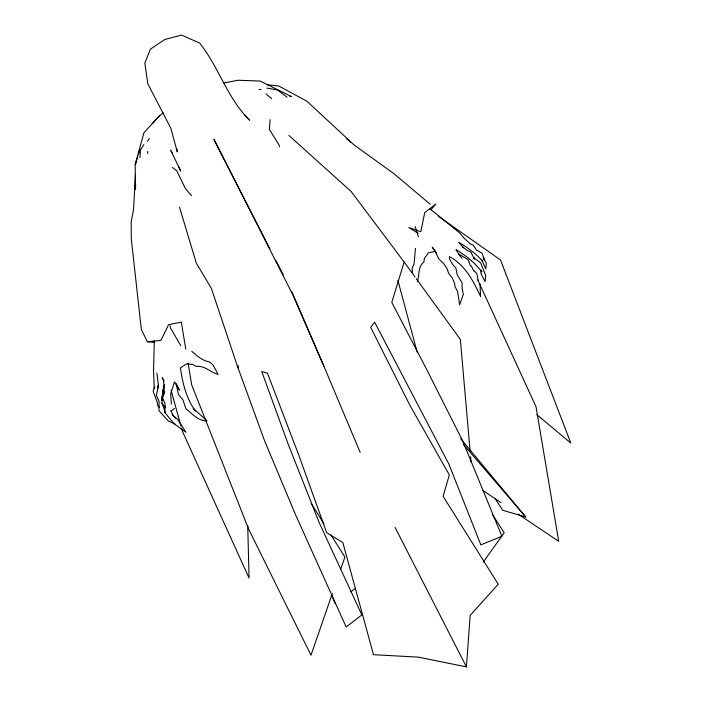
<?xml version="1.0" encoding="UTF-8"?>
<svg xmlns="http://www.w3.org/2000/svg" width="702" height="702" viewBox="0 0 702 702"><rect width="100%" height="100%" fill="white"/><g stroke="black" fill="none" stroke-linecap="round" stroke-linejoin="round"><path stroke-width="1.05" d="M164.426 393.629L163.522 380.177L162.18 377.667L164.093 380.861M154.326 340.452L153.545 370.516L154.256 388.285L154.721 386.574M415.479 248.35L414.022 264.154L412.135 268.138L412.478 272.525M162.811 390.101L161.943 400.517L162.785 391.497L164.637 384.573M135.556 174.368L133.529 209.591L131.169 221.814L131.283 238.838L141.304 329.361L147.359 341.742L154.782 342.453M139.97 157.66L140.479 150.035L143.84 144.656M331.844 595.235L346.156 626.956L361.855 614.943L319.033 522.227L288.259 444.34L261.749 371.525L267.418 373.131L298.631 454.685L326.658 532.642L342.848 542.62L373.473 654.685L418.374 657.133L466.426 666.9L470.182 615.338L498.253 584.231L443.085 496.261L449.35 474.956L409.898 405.326L370.7 327.351L374.605 322.148L448.806 463.934L480.835 544.857L501.904 536.302L462.636 440.768L426.956 370.024L391.795 302.404L404.159 262.03L351.175 191.532L288.908 135.425M270.147 119.612L269.357 129.37L278.913 144.761L279.501 146.797M330.949 593.251L295.639 514.935L264.672 441.049L237.978 367.83L238.232 365.654M135.776 185.144L135.214 189.47L135.24 164.417L143.919 132.792L159.152 116.128L163.241 112.838M417.409 281.73C419.603 275.096 417.664 266.848 423.815 261.995L424.508 258.169L428.448 252.825L435.328 251.298L436.117 252.711M157.731 388.285L158.529 384.31M157.897 387.486L158.222 385.889L158.31 387.565M164.733 391.576L162.662 397.999L165.128 403.966L164.751 412.451L174.122 423.868L185.933 432.23L177.729 419.463L173.148 415.689L170.911 410.442M137.829 156.388L135.24 164.417L136.723 161.557M138.478 154.379L140.093 149.359M332.406 593.26L310.995 655.22L248.675 529.203L191.699 384.871L188.118 363.241M340.619 569.506L344.901 557.116L330.975 534.924M154.642 386.574L153.124 391.277L157.187 402.035L157.862 406.028L159.354 407.195M147.446 141.242L149.289 138.548M483.204 562.126L504.212 532.8L492.33 514.426M430.975 209.74L435.881 204.01L424.692 212.636L420.831 231.721L408.801 227.553L418.138 233.292M152.237 123.675L159.152 116.128M170.955 411.328L174.526 408.432M350.833 591.883L355.142 588.566M223.762 82.976L238.118 80.247L260.109 81.028L291.62 96.657L289.549 96.016M147.359 341.742L160.916 340.4L168.559 324.693L181.318 322.139L185.793 349.175M259.099 89.452L261.153 89.628M266.83 84.723L278.808 86.03L306.853 101.176L354.001 144.866L393.734 173.543L430.212 204.247M266.813 88.092L277.457 89.953L287.074 97.209M460.67 438.671L525.754 517.014L502.676 510.257L494.989 498.359M346.691 139.119L348.64 139.979L350.552 142.488M175.535 424.289L168.226 420.91L158.994 410.731L159.029 401.14L156.327 395.498L158.476 385.881L156.897 373.095M482.879 490.496L500.93 502.597M518.085 514.092L558.713 541.303L536.003 406.66L477.746 279.852M438.276 216.19L500.5 259.977L570.831 443.085L536.802 414.645M172.411 167.453L176.623 170.639L185.389 188.496L191.488 195.647M429.413 208.38L459.722 232.967L463.478 237.574L470.34 243.971L473.174 245.121L476.325 249.833L482.125 253.29L484.31 259.88L483.362 257.257L486.337 263.522L485.793 268.884L481.537 259.529M191.813 351.342C197.016 355.809 202.501 360.819 209.521 361.942L213.013 365.04L218.155 374.42C210.433 372.455 204.721 365.251 196.227 366.444L192.752 364.452L186.662 363.864L180.449 367.822C182.494 383.16 186.302 398.429 195.472 411.126L194.103 409.468M265.979 93.805L271.613 98.684M165.567 407.809L161.837 403.088M482.774 261.284C475.886 253.624 467.664 247.657 458.889 242.339L463.487 247.745L462.381 246.762L467.225 250.403L470.788 252.053L474.482 259.126L473.613 257.52L480.73 262.952L485.652 275.386L485.038 281.704L480.984 273.587L480.87 270.41M473.929 270.577L476.939 273.815L478.097 280.265M244.656 114.768L249.728 120.253C227.202 98.403 218.989 67.164 199.587 43.024L181.528 35.1L164.873 39.444L150.412 49.122L144.823 63.119L147.841 83.845L170.902 128.413L177.281 151.904L176.886 148.736M172.13 414.338L175.772 418.331M458.801 254.501L462.03 258.239M463.32 444.322L525.754 517.014M193.217 408.371L207.046 420.849C197.613 420.928 192.594 413.794 185.898 408.783L182.889 399.71L178.466 394.603L176.114 383.529L179.396 390.11L174.517 381.8L170.656 394.041L171.42 404.133M434.705 250.456L432.221 247.113L436.512 253.422M404.159 262.03L415.014 276.983M416.286 278.738L460.345 339.399L470.103 451.263M311.267 503.492L324.017 523.832M180.756 345.691L170.446 327.913L170.059 325.772M171.112 151.027L172.13 152.948M269.893 248.815L213.952 139.426L292.629 294.375L323.833 366.04L360.187 452.404M275.825 260.354L283.239 274.763M395.086 527.421L466.426 666.9M170.604 150.061L180.712 171.051L179.071 167.26M471.367 265.988L473.648 270.937M435.328 251.298L438.689 258.784L443.559 263.425L446.981 268.533L448.622 273.218L452.36 278.185L454.51 283.099L455.186 287.109L457.572 291.365L459.599 304.8L463.355 294.384L462.1 288.461L462.127 282.897L457.16 274.745L455.975 268.296L452.711 264.531L449.508 259.003L449.341 256.634C465.128 264.838 473.394 281.063 480.554 296.384L480.045 283.985M292.006 292.137L323.833 366.04M331.528 594.796L335.31 603.825M481.186 270.209L481.897 271.92C474.85 262.776 466.031 255.475 456.002 249.666L458.669 253.896L468.137 259.652L470.489 265.926M237.978 367.83L211.355 288.373L196.288 263.075L179.528 207.248M165.4 412.899L162.022 403.009L162.022 398.227L163.469 392.471L163.013 389.9M415.18 226.606L418.436 236.776M171.06 390.207L180.958 426.053M181.537 428.167L182.415 431.326L249.07 578.053L247.727 525.649M397.876 280.335L417.199 352.29M470.577 456.695L471.051 462.127M147.674 151.448L147.718 153.492"/></g></svg>
